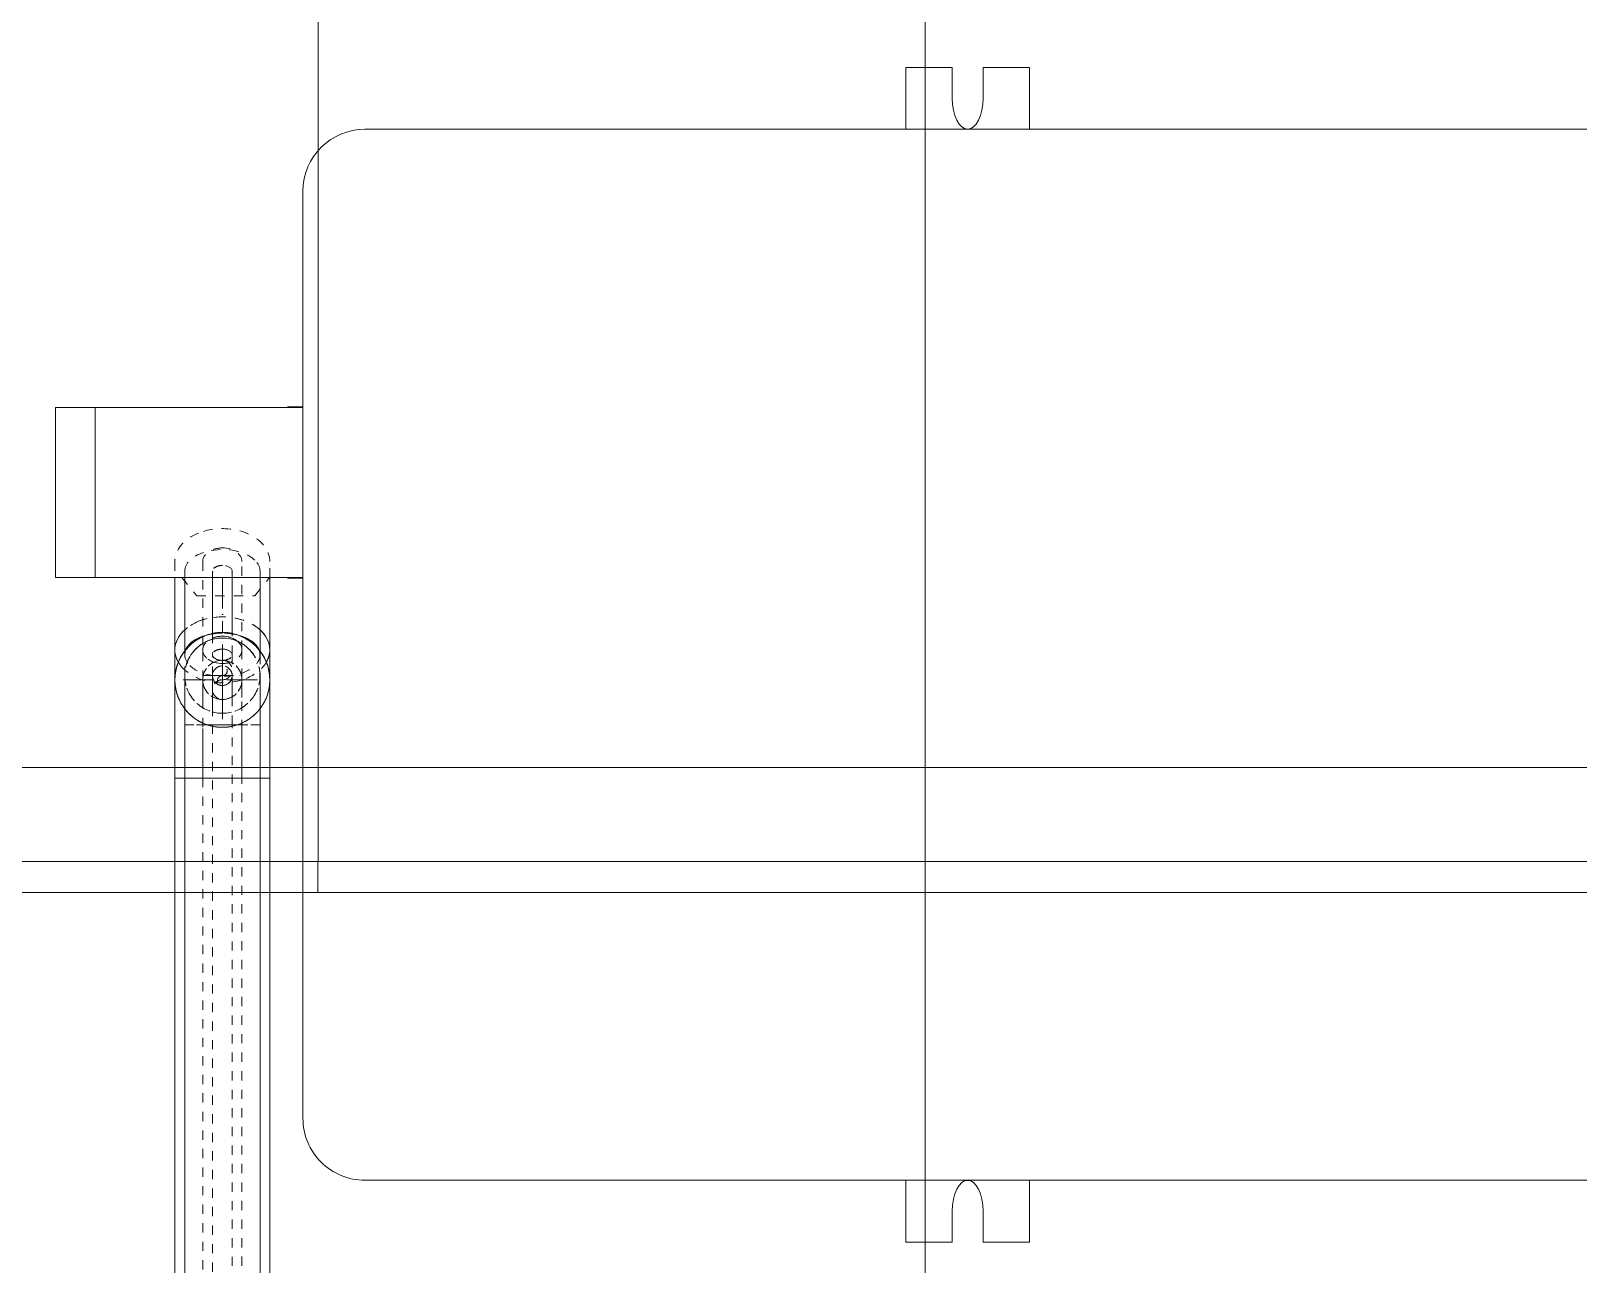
# Model space of a CAD drawing. Header units: millimetres. Extents: x -88595 to 880822, y -1054509 to -148035.
# Drawn here: x 522874 to 523374, y -276535 to -276136 of the extents above; entities that cross this region are included whole.
import ezdxf

# ---------------------------------------------------------------- set-up
doc = ezdxf.new("R2010")
doc.units = ezdxf.units.MM
for name, pattern in [('$0$ADSK_Скрыто', [6, 3, -3]), ('$1$ADSK_Скрыто', [6, 3, -3]), ('$10$ADSK_Осевая', [14, 10, -2, 0, -2]), ('$2$ADSK_Скрыто', [6, 3, -3]), ('$3$ADSK_Скрыто', [6, 3, -3]), ('$4$ADSK_Скрыто', [6, 3, -3]), ('ADSK_Линия сетки', [25, 20, -2.5, 0, -2.5])]:
    doc.linetypes.add(name, pattern=pattern)
for name, color, linetype, lineweight in [('Изоляция', 7, 'Continuous', 18), ('Линии', 7, 'Continuous', 9), ('Оборудование', 7, 'Continuous', 18), ('Ограждение', 7, 'Continuous', 9), ('Оси', 7, 'Continuous', 9), ('Трубопровод', 7, 'Continuous', 18), ('Трубопроводы', 7, 'Continuous', 18)]:
    doc.layers.add(name, color=color, linetype=linetype, lineweight=lineweight)

# ---------------------------------------------------------------- blocks, each defined once
blk = doc.blocks.new('$0$ADSK_МедьПайка_Отвод-гнутая труба - Отвод _гнутая труба_-3197938-В_Координация_кровля ОВ3')
at = {"layer": 'Линии', "color": 190, "linetype": '$0$ADSK_Скрыто', "true_color": 0x8000ff, "flags": 128}
for points in [[(11721.78, 16212.95), (11721.78, 16213.07), (11721.79, 16213.2), (11721.8, 16213.33), (11721.82, 16213.45), (11721.84, 16213.58), (11721.87, 16213.7), (11721.9, 16213.82), (11721.94, 16213.95), (11721.98, 16214.07), (11722.03, 16214.18), (11722.08, 16214.3), (11722.13, 16214.41), (11722.2, 16214.52), (11722.26, 16214.63), (11722.33, 16214.74), (11722.4, 16214.84), (11722.48, 16214.94), (11722.56, 16215.04), (11722.65, 16215.13), (11722.74, 16215.22), (11722.83, 16215.31), (11722.93, 16215.39), (11723.03, 16215.47), (11723.13, 16215.55), (11723.24, 16215.62), (11723.34, 16215.68), (11723.45, 16215.75), (11723.57, 16215.8), (11723.68, 16215.86), (11723.8, 16215.91), (11723.92, 16215.95), (11724.04, 16215.99), (11724.16, 16216.02), (11724.29, 16216.05), (11724.41, 16216.08), (11724.54, 16216.09), (11724.66, 16216.11), (11724.79, 16216.12), (11724.92, 16216.12), (11724.95, 16216.12)], [(11724.95, 16216.12), (11725.08, 16216.12), (11725.2, 16216.11), (11725.33, 16216.1), (11725.46, 16216.08), (11725.58, 16216.06), (11725.71, 16216.03), (11725.83, 16216), (11725.95, 16215.96), (11726.07, 16215.92), (11726.19, 16215.87), (11726.3, 16215.82), (11726.42, 16215.76), (11726.53, 16215.7), (11726.64, 16215.64), (11726.74, 16215.57), (11726.85, 16215.49), (11726.95, 16215.42), (11727.04, 16215.33), (11727.14, 16215.25), (11727.23, 16215.16), (11727.32, 16215.07), (11727.4, 16214.97), (11727.48, 16214.87), (11727.55, 16214.77), (11727.62, 16214.66), (11727.69, 16214.55), (11727.75, 16214.44), (11727.81, 16214.33), (11727.86, 16214.21), (11727.91, 16214.1), (11727.95, 16213.98), (11727.99, 16213.86), (11728.03, 16213.73), (11728.06, 16213.61), (11728.08, 16213.49), (11728.1, 16213.36), (11728.11, 16213.23), (11728.12, 16213.11), (11728.13, 16212.98), (11728.13, 16212.95)], [(11721.78, 16206.18), (11721.78, 16206.69), (11721.78, 16207.19), (11721.78, 16207.67), (11721.78, 16208.13), (11721.78, 16208.58), (11721.78, 16209.01), (11721.78, 16209.42), (11721.78, 16209.81), (11721.78, 16210.17), (11721.78, 16210.52), (11721.78, 16210.85), (11721.78, 16211.15), (11721.78, 16211.43), (11721.78, 16211.69), (11721.78, 16211.93), (11721.78, 16212.14), (11721.78, 16212.33), (11721.78, 16212.49), (11721.78, 16212.63), (11721.78, 16212.74), (11721.78, 16212.83), (11721.78, 16212.9), (11721.78, 16212.93), (11721.78, 16212.95)], [(11728.13, 16212.95), (11728.13, 16212.93), (11728.13, 16212.9), (11728.13, 16212.83), (11728.13, 16212.74), (11728.13, 16212.63), (11728.13, 16212.49), (11728.13, 16212.33), (11728.13, 16212.14), (11728.13, 16211.93), (11728.13, 16211.69), (11728.13, 16211.43), (11728.13, 16211.15), (11728.13, 16210.85), (11728.13, 16210.52), (11728.13, 16210.17), (11728.13, 16209.8), (11728.13, 16209.42), (11728.13, 16209.01), (11728.13, 16208.58), (11728.13, 16208.13), (11728.13, 16207.67), (11728.13, 16207.19), (11728.13, 16206.69), (11728.13, 16206.18)]]:
    blk.add_lwpolyline(points, dxfattribs=at)
at = {"layer": 'Линии', "color": 190, "linetype": '$0$ADSK_Скрыто', "true_color": 0x8000ff}
for start, end in [(90, 270), (270, 90)]:
    blk.add_arc((11724.95, 16212.95), 3.17, start, end, dxfattribs=at)
for start_param, end_param in [(1.570796, 4.712389), (4.712389, 7.853982)]:
    blk.add_ellipse((11724.95, 16206.18), major_axis=(3.17, 0), ratio=0.573576, start_param=start_param, end_param=end_param, dxfattribs=at)
blk = doc.blocks.new('$0$ADSK_МедьПайка_Отвод-гнутая труба - Отвод _гнутая труба_-V68-В_Координация_кровля ОВ3')
at = {"layer": 'Линии', "color": 190, "linetype": '$0$ADSK_Скрыто', "true_color": 0x8000ff}
for p, q in [((11722.2, 16228.82), (11721.88, 16228.82)), ((11722.2, 16228.82), (11721.88, 16228.82)), ((11728.02, 16228.82), (11727.7, 16228.82)), ((11728.02, 16228.82), (11727.7, 16228.82))]:
    blk.add_line(p, q, dxfattribs=at)
at = {"layer": 'Линии', "color": 190, "linetype": '$0$ADSK_Скрыто', "true_color": 0x8000ff, "flags": 128}
for points in [[(11721.78, 16228.82), (11721.78, 16228.19), (11721.78, 16227.55), (11721.78, 16226.92), (11721.78, 16226.29), (11721.78, 16225.67), (11721.78, 16225.05), (11721.78, 16224.43), (11721.78, 16223.83), (11721.78, 16223.23), (11721.78, 16222.64)], [(11728.13, 16223.07), (11728.13, 16223.67), (11728.13, 16224.27), (11728.13, 16224.88), (11728.13, 16225.5), (11728.13, 16226.12), (11728.13, 16226.75), (11728.13, 16227.38), (11728.13, 16228.02), (11728.13, 16228.65), (11728.13, 16228.82)], [(11721.78, 16213.81), (11721.78, 16213.61), (11721.78, 16213.44), (11721.78, 16213.3), (11721.78, 16213.18), (11721.78, 16213.08), (11721.78, 16213.01), (11721.78, 16212.97), (11721.78, 16212.95)], [(11728.13, 16212.95), (11728.13, 16212.96), (11728.13, 16213), (11728.13, 16213.06), (11728.13, 16213.15), (11728.13, 16213.26), (11728.13, 16213.4), (11728.13, 16213.56), (11728.13, 16213.75)]]:
    blk.add_lwpolyline(points, dxfattribs=at)
at = {"layer": 'Линии', "color": 190, "linetype": '$0$ADSK_Скрыто', "true_color": 0x8000ff}
for start, end in [(90, 270), (270, 90)]:
    blk.add_arc((11724.95, 16212.95), 3.17, start, end, dxfattribs=at)
at = {"layer": 'Трубопроводы', "color": 190, "true_color": 0x8000ff, "flags": 128}
for points in [[(11721.78, 16222.64), (11721.78, 16222.06), (11721.78, 16221.49), (11721.78, 16220.93), (11721.78, 16220.39), (11721.78, 16219.86), (11721.78, 16219.34), (11721.78, 16218.84), (11721.78, 16218.35), (11721.78, 16217.88), (11721.78, 16217.43), (11721.78, 16217), (11721.78, 16216.59), (11721.78, 16216.19), (11721.78, 16215.82), (11721.78, 16215.46), (11721.78, 16215.13), (11721.78, 16214.82), (11721.78, 16214.53), (11721.78, 16214.27), (11721.78, 16214.03), (11721.78, 16213.81), (11721.78, 16213.61), (11721.78, 16213.44), (11721.78, 16213.3), (11721.78, 16213.18), (11721.78, 16213.08), (11721.78, 16213.01), (11721.78, 16212.97), (11721.78, 16212.95)], [(11728.13, 16212.96), (11728.13, 16213), (11728.13, 16213.06), (11728.13, 16213.15), (11728.13, 16213.26), (11728.13, 16213.4), (11728.13, 16213.56), (11728.13, 16213.75), (11728.13, 16213.96), (11728.13, 16214.2), (11728.13, 16214.46), (11728.13, 16214.74), (11728.13, 16215.04), (11728.13, 16215.37), (11728.13, 16215.72), (11728.13, 16216.09), (11728.13, 16216.48), (11728.13, 16216.89), (11728.13, 16217.31), (11728.13, 16217.76), (11728.13, 16218.23), (11728.13, 16218.71), (11728.13, 16219.2), (11728.13, 16219.72), (11728.13, 16220.24), (11728.13, 16220.79), (11728.13, 16221.34), (11728.13, 16221.91), (11728.13, 16222.48), (11728.13, 16223.07)]]:
    blk.add_lwpolyline(points, dxfattribs=at)
blk = doc.blocks.new('$0$ADSK_МедьПайка_Отвод-гнутая труба - Отвод _гнутая труба_-V66-В_Координация_кровля ОВ3')
at = {"layer": 'Линии', "color": 134, "linetype": '$0$ADSK_Скрыто', "true_color": 0x00a6a6, "flags": 128}
for points in [[(11718.6, 16214.31), (11718.61, 16214.56), (11718.62, 16214.82), (11718.65, 16215.07), (11718.68, 16215.32), (11718.73, 16215.57), (11718.78, 16215.82), (11718.85, 16216.07), (11718.92, 16216.31), (11719.01, 16216.55), (11719.1, 16216.78), (11719.21, 16217.02), (11719.32, 16217.24), (11719.44, 16217.47), (11719.57, 16217.68), (11719.71, 16217.9), (11719.86, 16218.1), (11720.01, 16218.3), (11720.18, 16218.5), (11720.35, 16218.69), (11720.53, 16218.87), (11720.71, 16219.04), (11720.9, 16219.2), (11721.1, 16219.36), (11721.31, 16219.51), (11721.52, 16219.65), (11721.74, 16219.79), (11721.96, 16219.91), (11722.18, 16220.03), (11722.41, 16220.13), (11722.65, 16220.23), (11722.89, 16220.32), (11723.13, 16220.39), (11723.37, 16220.46), (11723.62, 16220.52), (11723.87, 16220.57), (11724.12, 16220.61), (11724.38, 16220.63), (11724.63, 16220.65), (11724.88, 16220.66), (11724.95, 16220.66)], [(11724.95, 16220.66), (11725.2, 16220.66), (11725.46, 16220.64), (11725.71, 16220.62), (11725.96, 16220.58), (11726.21, 16220.53), (11726.46, 16220.48), (11726.71, 16220.41), (11726.95, 16220.34), (11727.19, 16220.25), (11727.42, 16220.16), (11727.66, 16220.06), (11727.88, 16219.94), (11728.11, 16219.82), (11728.32, 16219.69), (11728.54, 16219.55), (11728.74, 16219.4), (11728.94, 16219.25), (11729.14, 16219.08), (11729.33, 16218.91), (11729.51, 16218.73), (11729.68, 16218.55), (11729.84, 16218.36), (11730, 16218.16), (11730.15, 16217.95), (11730.29, 16217.74), (11730.43, 16217.53), (11730.55, 16217.3), (11730.67, 16217.08), (11730.77, 16216.85), (11730.87, 16216.61), (11730.96, 16216.37), (11731.03, 16216.13), (11731.1, 16215.89), (11731.16, 16215.64), (11731.21, 16215.39), (11731.25, 16215.14), (11731.27, 16214.89), (11731.29, 16214.63), (11731.3, 16214.38), (11731.3, 16214.31)], [(11718.6, 16204.62), (11718.6, 16205.51), (11718.6, 16206.37), (11718.6, 16207.19), (11718.6, 16207.97), (11718.6, 16208.71), (11718.6, 16209.41), (11718.6, 16210.07), (11718.6, 16210.68), (11718.6, 16211.25), (11718.6, 16211.77), (11718.6, 16212.24), (11718.6, 16212.67), (11718.6, 16213.05), (11718.6, 16213.38), (11718.6, 16213.66), (11718.6, 16213.89), (11718.6, 16214.07), (11718.6, 16214.2), (11718.6, 16214.28), (11718.6, 16214.31)], [(11731.3, 16214.31), (11731.3, 16214.29), (11731.3, 16214.21), (11731.3, 16214.08), (11731.3, 16213.91), (11731.3, 16213.68), (11731.3, 16213.4), (11731.3, 16213.07), (11731.3, 16212.7), (11731.3, 16212.28), (11731.3, 16211.8), (11731.3, 16211.29), (11731.3, 16210.72), (11731.3, 16210.11), (11731.3, 16209.46), (11731.3, 16208.77), (11731.3, 16208.03), (11731.3, 16207.25), (11731.3, 16206.43), (11731.3, 16205.57), (11731.3, 16204.68), (11731.3, 16204.62)]]:
    blk.add_lwpolyline(points, dxfattribs=at)
at = {"layer": 'Линии', "color": 134, "linetype": '$0$ADSK_Скрыто', "true_color": 0x00a6a6}
for start, end in [(90, 270), (270, 90)]:
    blk.add_arc((11724.95, 16214.31), 6.35, start, end, dxfattribs=at)
for start_param, end_param in [(1.570796, 4.712389), (4.712389, 7.853982)]:
    blk.add_ellipse((11724.95, 16204.62), major_axis=(6.35, 0), ratio=0.694658, start_param=start_param, end_param=end_param, dxfattribs=at)
blk = doc.blocks.new('$0$ADSK_МедьПайка_Отвод-гнутая труба - Отвод _гнутая труба_-V67-В_Координация_кровля ОВ3')
at = {"layer": 'Линии', "color": 134, "linetype": '$0$ADSK_Скрыто', "true_color": 0x00a6a6}
for p, q in [((11721.47, 16246.06), (11720.99, 16246.06)), ((11721.47, 16246.06), (11720.99, 16246.06)), ((11728.91, 16246.06), (11728.44, 16246.06)), ((11728.91, 16246.06), (11728.44, 16246.06))]:
    blk.add_line(p, q, dxfattribs=at)
at = {"layer": 'Линии', "color": 134, "linetype": '$0$ADSK_Скрыто', "true_color": 0x00a6a6, "flags": 128}
for points in [[(11718.6, 16230.28), (11718.6, 16229.2), (11718.6, 16228.13), (11718.6, 16227.1), (11718.6, 16226.1), (11718.6, 16225.13), (11718.6, 16224.19), (11718.6, 16223.28), (11718.6, 16222.42), (11718.6, 16221.59), (11718.6, 16220.8), (11718.6, 16220.05)], [(11731.3, 16220.59), (11731.3, 16221.37), (11731.3, 16222.19), (11731.3, 16223.05), (11731.3, 16223.94), (11731.3, 16224.87), (11731.3, 16225.83), (11731.3, 16226.83), (11731.3, 16227.85), (11731.3, 16228.91), (11731.3, 16229.99)], [(11718.6, 16214.77), (11718.6, 16214.58), (11718.6, 16214.44), (11718.6, 16214.35), (11718.6, 16214.31)], [(11731.3, 16214.31), (11731.3, 16214.34), (11731.3, 16214.41), (11731.3, 16214.54), (11731.3, 16214.72)]]:
    blk.add_lwpolyline(points, dxfattribs=at)
at = {"layer": 'Линии', "color": 134, "linetype": '$0$ADSK_Скрыто', "true_color": 0x00a6a6}
for start, end in [(90, 270), (270, 90)]:
    blk.add_arc((11724.95, 16214.31), 6.35, start, end, dxfattribs=at)
at = {"layer": 'Трубопроводы', "color": 134, "true_color": 0x00a6a6, "flags": 128}
for points in [[(11718.6, 16246.06), (11718.6, 16244.79), (11718.6, 16243.52), (11718.6, 16242.26), (11718.6, 16241), (11718.6, 16239.75), (11718.6, 16238.51), (11718.6, 16237.29), (11718.6, 16236.07), (11718.6, 16234.88), (11718.6, 16233.7), (11718.6, 16232.54), (11718.6, 16231.4), (11718.6, 16230.28)], [(11731.3, 16229.99), (11731.3, 16231.1), (11731.3, 16232.23), (11731.3, 16233.38), (11731.3, 16234.56), (11731.3, 16235.75), (11731.3, 16236.96), (11731.3, 16238.18), (11731.3, 16239.42), (11731.3, 16240.66), (11731.3, 16241.92), (11731.3, 16243.18), (11731.3, 16244.45), (11731.3, 16245.72), (11731.3, 16246.06)], [(11718.6, 16220.05), (11718.6, 16219.34), (11718.6, 16218.68), (11718.6, 16218.06), (11718.6, 16217.48), (11718.6, 16216.95), (11718.6, 16216.47), (11718.6, 16216.03), (11718.6, 16215.64), (11718.6, 16215.3), (11718.6, 16215.01), (11718.6, 16214.77), (11718.6, 16214.58), (11718.6, 16214.44), (11718.6, 16214.35), (11718.6, 16214.31)], [(11731.3, 16214.34), (11731.3, 16214.41), (11731.3, 16214.54), (11731.3, 16214.72), (11731.3, 16214.94), (11731.3, 16215.22), (11731.3, 16215.55), (11731.3, 16215.92), (11731.3, 16216.35), (11731.3, 16216.82), (11731.3, 16217.33), (11731.3, 16217.9), (11731.3, 16218.51), (11731.3, 16219.16), (11731.3, 16219.86), (11731.3, 16220.59)]]:
    blk.add_lwpolyline(points, dxfattribs=at)
blk = doc.blocks.new('$0$ADSK_Наружный блок кондиционера сплит-системы1 - 4U85S2SL5FA-4475081-В_Координация_кровля ОВ3')
at = {"layer": 'Линии', "linetype": '$0$ADSK_Скрыто'}
for p, q in [((460.62, -19.09), (455.79, -25)), ((479.38, -19.09), (460.62, -19.09)), ((484.21, -25), (479.38, -19.09))]:
    blk.add_line(p, q, dxfattribs=at)
at = {"layer": 'Оборудование'}
for p, q in [((210, 170), (210, 190)), ((210, 190), (225, 190)), ((225, 180), (225, 190)), ((235, 190), (250, 190)), ((235, 190), (235, 180)), ((250, 190), (250, 170)), ((425, 170), (-425, 170)), ((229.48, 170.05), (230.52, 170.05)), ((445, -150), (445, 150)), ((450, -24.82), (445, -24.82)), ((450, -24.82), (445, -24.82)), ((445, -25), (512.22, -25)), ((525, -25), (512.22, -25)), ((512.22, -25), (512.22, -80)), ((525, -80), (525, -25)), ((512.22, -80), (445, -80)), ((512.22, -80), (525, -80)), ((445, -80.18), (450, -80.18)), ((445, -80.18), (450, -80.18)), ((-425, -170), (425, -170)), ((210, -190), (210, -170)), ((230.52, -170.05), (229.48, -170.05)), ((250, -170), (250, -190)), ((225, -190), (225, -180)), ((235, -180), (235, -190)), ((210, -190), (225, -190)), ((235, -190), (250, -190))]:
    blk.add_line(p, q, dxfattribs=at)
at = {"layer": 'Оборудование', "flags": 128}
for points in [[(230, 170), (229.02, 170.19), (228.09, 170.76), (227.22, 171.69), (226.46, 172.93), (225.84, 174.44), (225.38, 176.17), (225.1, 178.05), (225, 180)], [(235, 180), (234.9, 178.05), (234.62, 176.17), (234.16, 174.44), (233.54, 172.93), (232.78, 171.69), (231.91, 170.76), (230.98, 170.19), (230, 170)], [(225, -180), (225.1, -178.05), (225.38, -176.17), (225.84, -174.44), (226.46, -172.93), (227.22, -171.69), (228.09, -170.76), (229.02, -170.19), (230, -170)], [(230, -170), (230.98, -170.19), (231.91, -170.76), (232.78, -171.69), (233.54, -172.93), (234.16, -174.44), (234.62, -176.17), (234.9, -178.05), (235, -180)]]:
    blk.add_lwpolyline(points, dxfattribs=at)
at = {"layer": 'Оборудование'}
for centre, start, end in [((425, 150), 360, 90), ((425, -150), 270, 360)]:
    blk.add_arc(centre, 20, start, end, dxfattribs=at)
blk = doc.blocks.new('Кровля')
at = {"layer": 'Ограждение'}
h = blk.add_hatch(dxfattribs=at)
h.set_pattern_fill('FP_25', color=256, style=0, pattern_type=2)
h.set_pattern_definition([(0, (548766.5, 663825.2), (0, 600), []), (90, (548766.5, 663825.2), (-600, 4e-14), [])])
h.paths.add_polyline_path([(564081.91, 650032.5), (562901.91, 651212.5), (516283.2, 651212.5), (516283.2, 650032.5), (564012.71, 650032.5)])
h = blk.add_hatch(dxfattribs=at)
h.set_pattern_fill('FP_65', color=256, style=0, pattern_type=2)
h.set_pattern_definition([(0, (548766.5, 658571.84), (0, 424.264), []), (90, (548766.5, 658571.84), (-600, 4e-14), [])])
h.paths.add_polyline_path([(564081.91, 650022.5), (564091.91, 650022.5), (564081.91, 650032.5), (534785.5, 650032.5), (534785.5, 650022.5), (564012.71, 650022.5)])
h.paths.add_polyline_path([(516283.2, 650022.5), (533985.5, 650022.5), (533985.5, 650032.5), (516283.2, 650032.5)])
for p, q in [((564081.91, 650032.5), (534785.5, 650032.5)), ((556385.5, 650022.5), (534785.5, 650022.5))]:
    blk.add_line(p, q, dxfattribs=at)
at = {"layer": 'Оси', "linetype": 'ADSK_Линия сетки', "ltscale": 100}
blk.add_line((535430.5, 660685.46), (535430.5, 631229.32), dxfattribs=at)

msp = doc.modelspace()

# ---------------------------------------------------------------- linework, layer by layer
at = {"layer": 'Изоляция', "color": 134, "true_color": 0x00a6a6}
for p, q in [((522920.58, -276312.98), (522920.58, -276336.41)), ((522951.28, -276336.41), (522951.28, -276312.98)), ((522920.58, -276377.86), (522920.58, -276781.06)), ((522920.58, -276377.86), (522922.1, -276377.86)), ((522922.57, -276377.86), (522923.93, -276377.86)), ((522926.36, -276377.86), (522928.21, -276377.86)), ((522929.27, -276377.86), (522931.94, -276377.86)), ((522932.52, -276377.86), (522939.35, -276377.86)), ((522939.92, -276377.86), (522942.59, -276377.86)), ((522943.66, -276377.86), (522945.5, -276377.86)), ((522949.23, -276377.86), (522948.04, -276377.86)), ((522949.76, -276377.86), (522951.28, -276377.86)), ((522951.28, -276781.06), (522951.28, -276377.86))]:
    msp.add_line(p, q, dxfattribs=at)
at = {"layer": 'Изоляция', "color": 190, "true_color": 0x8000ff}
for p, q in [((522923.76, -276312.98), (522923.76, -276337.98)), ((522948.11, -276337.98), (522948.11, -276312.98)), ((522923.76, -276360.62), (522923.76, -276739.71)), ((522930.65, -276360.62), (522932.77, -276360.62)), ((522933.22, -276360.62), (522938.64, -276360.62)), ((522939.1, -276360.62), (522941.22, -276360.62)), ((522948.11, -276739.71), (522948.11, -276360.62))]:
    msp.add_line(p, q, dxfattribs=at)
at = {"layer": 'Изоляция', "color": 134, "true_color": 0x00a6a6, "flags": 128}
for points in [[(522920.58, -276345.88), (522920.58, -276345.7), (522920.58, -276345.48), (522920.58, -276345.2), (522920.58, -276344.87), (522920.58, -276344.5), (522920.58, -276344.07), (522920.58, -276343.6), (522920.58, -276343.09), (522920.58, -276342.52), (522920.58, -276341.91), (522920.58, -276341.26), (522920.58, -276340.56), (522920.58, -276339.83), (522920.58, -276339.05), (522920.58, -276338.23), (522920.58, -276337.37), (522920.58, -276336.48), (522920.58, -276336.41)], [(522951.28, -276336.41), (522951.28, -276337.31), (522951.28, -276338.17), (522951.28, -276338.99), (522951.28, -276339.77), (522951.28, -276340.51), (522951.28, -276341.21), (522951.28, -276341.87), (522951.28, -276342.48), (522951.28, -276343.05), (522951.28, -276343.57), (522951.28, -276344.04), (522951.28, -276344.47), (522951.28, -276344.85), (522951.28, -276345.18), (522951.28, -276345.46), (522951.28, -276345.69), (522951.28, -276345.87)], [(522920.58, -276346.11), (522920.58, -276346.13), (522920.58, -276346.21), (522920.58, -276346.34), (522920.58, -276346.51), (522920.58, -276346.74), (522920.58, -276347.02), (522920.58, -276347.35), (522920.58, -276347.72), (522920.58, -276348.14), (522920.58, -276348.62), (522920.58, -276349.13), (522920.58, -276349.7), (522920.58, -276350.31), (522920.58, -276350.96), (522920.58, -276351.65), (522920.58, -276352.39), (522920.58, -276353.17), (522920.58, -276353.99), (522920.58, -276354.85), (522920.58, -276355.74), (522920.58, -276356.67), (522920.58, -276357.63), (522920.58, -276358.62), (522920.58, -276359.65), (522920.58, -276360.7), (522920.58, -276361.79), (522920.58, -276362.89), (522920.58, -276364.03), (522920.58, -276365.18), (522920.58, -276366.35), (522920.58, -276367.55), (522920.58, -276368.76), (522920.58, -276369.98), (522920.58, -276371.22), (522920.58, -276372.46), (522920.58, -276373.72), (522920.58, -276374.98), (522920.58, -276376.25), (522920.58, -276377.52), (522920.58, -276377.86)], [(522921.23, -276350.51), (522921.06, -276349.92), (522920.92, -276349.32), (522920.81, -276348.72), (522920.71, -276348.11), (522920.65, -276347.5), (522920.6, -276346.89), (522920.58, -276346.27)], [(522951.27, -276346.72), (522951.23, -276347.34), (522951.17, -276347.95), (522951.09, -276348.55), (522950.98, -276349.16), (522950.84, -276349.76), (522950.69, -276350.35), (522950.5, -276350.94)], [(522951.28, -276377.86), (522951.28, -276376.59), (522951.28, -276375.32), (522951.28, -276374.06), (522951.28, -276372.8), (522951.28, -276371.55), (522951.28, -276370.31), (522951.28, -276369.08), (522951.28, -276367.87), (522951.28, -276366.67), (522951.28, -276365.5), (522951.28, -276364.34), (522951.28, -276363.2), (522951.28, -276362.08), (522951.28, -276360.99), (522951.28, -276359.93), (522951.28, -276358.9), (522951.28, -276357.9), (522951.28, -276356.92), (522951.28, -276355.99), (522951.28, -276355.08), (522951.28, -276354.22), (522951.28, -276353.39), (522951.28, -276352.6), (522951.28, -276351.85), (522951.28, -276351.14), (522951.28, -276350.48), (522951.28, -276349.86), (522951.28, -276349.28), (522951.28, -276348.75), (522951.28, -276348.27), (522951.28, -276347.83), (522951.28, -276347.44), (522951.28, -276347.1), (522951.28, -276346.81), (522951.28, -276346.57), (522951.28, -276346.38), (522951.28, -276346.24), (522951.28, -276346.15), (522951.28, -276346.11)]]:
    msp.add_lwpolyline(points, dxfattribs=at)
at = {"layer": 'Изоляция', "color": 190, "true_color": 0x8000ff, "flags": 128}
for points in [[(522923.76, -276344.74), (522923.76, -276344.76), (522923.76, -276344.8), (522923.76, -276344.86), (522923.76, -276344.95), (522923.76, -276345.06), (522923.76, -276345.2), (522923.76, -276345.36), (522923.76, -276345.55), (522923.76, -276345.76), (522923.76, -276346), (522923.76, -276346.26), (522923.76, -276346.54), (522923.76, -276346.84), (522923.76, -276347.17), (522923.76, -276347.52), (522923.76, -276347.89), (522923.76, -276348.28), (522923.76, -276348.69), (522923.76, -276349.11), (522923.76, -276349.56), (522923.76, -276350.02), (522923.76, -276350.51), (522923.76, -276351), (522923.76, -276351.52), (522923.76, -276352.04), (522923.76, -276352.58), (522923.76, -276353.14), (522923.76, -276353.7), (522923.76, -276354.28), (522923.76, -276354.87), (522923.76, -276355.46), (522923.76, -276356.07), (522923.76, -276356.68), (522923.76, -276357.3), (522923.76, -276357.92), (522923.76, -276358.55), (522923.76, -276359.18), (522923.76, -276359.81), (522923.76, -276360.45), (522923.76, -276360.62)], [(522948.11, -276360.62), (522948.11, -276359.99), (522948.11, -276359.35), (522948.11, -276358.72), (522948.11, -276358.09), (522948.11, -276357.47), (522948.11, -276356.85), (522948.11, -276356.23), (522948.11, -276355.63), (522948.11, -276355.03), (522948.11, -276354.44), (522948.11, -276353.86), (522948.11, -276353.29), (522948.11, -276352.73), (522948.11, -276352.19), (522948.11, -276351.66), (522948.11, -276351.14), (522948.11, -276350.64), (522948.11, -276350.15), (522948.11, -276349.68), (522948.11, -276349.23), (522948.11, -276348.8), (522948.11, -276348.38), (522948.11, -276347.99), (522948.11, -276347.62), (522948.11, -276347.26), (522948.11, -276346.93), (522948.11, -276346.62), (522948.11, -276346.33), (522948.11, -276346.07), (522948.11, -276345.82), (522948.11, -276345.61), (522948.11, -276345.41), (522948.11, -276345.24), (522948.11, -276345.1), (522948.11, -276344.98), (522948.11, -276344.88), (522948.11, -276344.81), (522948.11, -276344.77), (522948.11, -276344.75)]]:
    msp.add_lwpolyline(points, dxfattribs=at)
at = {"layer": 'Изоляция', "color": 134, "true_color": 0x00a6a6}
for start, end in [(90, 180), (99.3876, 146.4554), (0, 90), (33.5467, 80.6124), (142.639, 180), (143.1223, 180), (0, 37.4562), (0, 36.9677), (162.9646, 180), (0, 17.0356), (180, 187.9513), (180, 195), (180, 199.3656), (180, 195), (340.6284, 0), (345, 0), (345, 0), (352.0473, 0)]:
    msp.add_arc((522935.93, -276346.11), 15.35, start, end, dxfattribs=at)
at = {"layer": 'Изоляция', "color": 190, "true_color": 0x8000ff}
for radius, start, end in [(12.18, 90, 135), (12.17, 90, 96.1661), (12.17, 81.4724, 90), (12.17, 45, 90), (12.18, 135.6081, 150), (12.18, 30, 44.3924)]:
    msp.add_arc((522935.93, -276344.74), radius, start, end, dxfattribs=at)
at = {"layer": 'Изоляция', "color": 134, "true_color": 0x00a6a6}
for start_param, end_param in [(2.617994, 3.403392), (2.617994, 3.141593), (0.523599, 0.655997), (0, 0.655997), (5.890476, 6.806784), (3.141593, 3.403392), (5.890476, 6.283185)]:
    msp.add_ellipse((522935.93, -276336.41), major_axis=(15.35, 0), ratio=0.694658, start_param=start_param, end_param=end_param, dxfattribs=at)
at = {"layer": 'Изоляция', "color": 190, "true_color": 0x8000ff}
for major_axis, start_param, end_param in [((12.17, 0), 1.879289, 3.141593), ((12.18, 0), 2.094395, 3.141593), ((12.17, 0), 1.879289, 2.094395), ((12.18, 0), 0.523599, 1.262303), ((12.18, 0), 0, 1.262303), ((12.17, 0), 0, 0.523599)]:
    msp.add_ellipse((522935.93, -276337.98), major_axis=major_axis, ratio=0.573576, start_param=start_param, end_param=end_param, dxfattribs=at)
at = {"layer": 'Линии', "color": 134, "linetype": '$1$ADSK_Скрыто', "true_color": 0x00a6a6}
for p, q in [((522920.58, -276307.84), (522920.58, -276312.94)), ((522929.58, -276307.84), (522929.58, -276336.41)), ((522942.28, -276336.41), (522942.28, -276307.84)), ((522951.28, -276312.94), (522951.28, -276307.84)), ((522951.27, -276346.65), (522951.27, -276346.72)), ((522922.64, -276377.86), (522922.01, -276377.86)), ((522922.1, -276377.86), (522922.55, -276377.86)), ((522926.24, -276377.86), (522923.85, -276377.86)), ((522923.93, -276377.86), (522926.36, -276377.86)), ((522929.18, -276377.86), (522928.26, -276377.86)), ((522928.26, -276377.86), (522929.27, -276377.86)), ((522929.58, -276377.86), (522929.58, -276753.19)), ((522932.46, -276377.86), (522931.96, -276377.86)), ((522932.44, -276377.86), (522931.97, -276377.86)), ((522931.99, -276377.86), (522932.52, -276377.86)), ((522939.35, -276377.86), (522939.88, -276377.86)), ((522939.91, -276377.86), (522939.41, -276377.86)), ((522939.89, -276377.86), (522939.42, -276377.86)), ((522942.28, -276763.69), (522942.28, -276377.86)), ((522942.59, -276377.86), (522943.61, -276377.86)), ((522943.61, -276377.86), (522942.68, -276377.86)), ((522945.5, -276377.86), (522947.93, -276377.86)), ((522948, -276377.86), (522945.62, -276377.86)), ((522949.85, -276377.86), (522949.23, -276377.86)), ((522949.32, -276377.86), (522949.76, -276377.86))]:
    msp.add_line(p, q, dxfattribs=at)
at = {"layer": 'Линии', "color": 190, "linetype": '$1$ADSK_Скрыто', "true_color": 0x8000ff}
for p, q in [((522923.76, -276310.93), (522923.76, -276312.93)), ((522932.76, -276310.93), (522932.76, -276312.93)), ((522939.11, -276312.93), (522939.11, -276310.93)), ((522948.11, -276312.93), (522948.11, -276310.93)), ((522932.76, -276331.22), (522932.76, -276337.98)), ((522939.11, -276337.98), (522939.11, -276331.22)), ((522930.57, -276360.62), (522923.76, -276360.62)), ((522923.76, -276360.62), (522930.65, -276360.62)), ((522924.06, -276360.62), (522924.96, -276360.62)), ((522932.76, -276360.62), (522932.76, -276739.71)), ((522933.17, -276360.62), (522932.78, -276360.62)), ((522932.82, -276360.62), (522933.22, -276360.62)), ((522933.18, -276360.62), (522932.87, -276360.62)), ((522938.64, -276360.62), (522939.05, -276360.62)), ((522939, -276360.62), (522938.68, -276360.62)), ((522939.08, -276360.62), (522938.7, -276360.62)), ((522939.11, -276739.71), (522939.11, -276360.62)), ((522941.22, -276360.62), (522948.11, -276360.62)), ((522948.11, -276360.62), (522941.29, -276360.62)), ((522946.9, -276360.62), (522947.8, -276360.62))]:
    msp.add_line(p, q, dxfattribs=at)
at = {"layer": 'Линии', "color": 190, "linetype": '$4$ADSK_Скрыто', "true_color": 0x8000ff, "flags": 128}
for points in [[(522923.76, -276344.74), (522923.76, -276344.73), (522923.76, -276344.69), (522923.76, -276344.63), (522923.76, -276344.54), (522923.76, -276344.43), (522923.76, -276344.29), (522923.76, -276344.13), (522923.76, -276343.94), (522923.76, -276343.73), (522923.76, -276343.49), (522923.76, -276343.23), (522923.76, -276342.95), (522923.76, -276342.65), (522923.76, -276342.32), (522923.76, -276341.97), (522923.76, -276341.6), (522923.76, -276341.21), (522923.76, -276340.8), (522923.76, -276340.38), (522923.76, -276339.93), (522923.76, -276339.47), (522923.76, -276338.98), (522923.76, -276338.49), (522923.76, -276337.98)], [(522948.11, -276337.98), (522948.11, -276338.49), (522948.11, -276338.99), (522948.11, -276339.47), (522948.11, -276339.93), (522948.11, -276340.38), (522948.11, -276340.81), (522948.11, -276341.21), (522948.11, -276341.6), (522948.11, -276341.97), (522948.11, -276342.32), (522948.11, -276342.65), (522948.11, -276342.95), (522948.11, -276343.23), (522948.11, -276343.49), (522948.11, -276343.73), (522948.11, -276343.94), (522948.11, -276344.13), (522948.11, -276344.29), (522948.11, -276344.43), (522948.11, -276344.54), (522948.11, -276344.63), (522948.11, -276344.69), (522948.11, -276344.73), (522948.11, -276344.74)], [(522935.93, -276356.92), (522935.45, -276356.91), (522934.96, -276356.88), (522934.48, -276356.83), (522933.99, -276356.76), (522933.51, -276356.68), (522933.04, -276356.57), (522932.57, -276356.45), (522932.1, -276356.3), (522931.64, -276356.14), (522931.19, -276355.96), (522930.75, -276355.76), (522930.31, -276355.54), (522929.88, -276355.31), (522929.47, -276355.06), (522929.06, -276354.79), (522928.66, -276354.51), (522928.28, -276354.21), (522927.9, -276353.9), (522927.55, -276353.57), (522927.2, -276353.23), (522926.87, -276352.87), (522926.55, -276352.5), (522926.25, -276352.12), (522925.96, -276351.73), (522925.69, -276351.32), (522925.43, -276350.91), (522925.19, -276350.48), (522924.97, -276350.05), (522924.77, -276349.61), (522924.59, -276349.16), (522924.42, -276348.7), (522924.27, -276348.24), (522924.14, -276347.77), (522924.03, -276347.29), (522923.93, -276346.81), (522923.86, -276346.33), (522923.81, -276345.85), (522923.77, -276345.36), (522923.76, -276344.88), (522923.76, -276344.74)], [(522923.76, -276344.74), (522923.76, -276344.76), (522923.76, -276344.8), (522923.76, -276344.86), (522923.76, -276344.95), (522923.76, -276345.06), (522923.76, -276345.2), (522923.76, -276345.36), (522923.76, -276345.55)], [(522948.11, -276344.74), (522948.1, -276345.23), (522948.07, -276345.72), (522948.02, -276346.2), (522947.95, -276346.68), (522947.87, -276347.16), (522947.76, -276347.64), (522947.63, -276348.11), (522947.49, -276348.57), (522947.33, -276349.03), (522947.15, -276349.49), (522946.95, -276349.93), (522946.73, -276350.37), (522946.5, -276350.79), (522946.25, -276351.21), (522945.98, -276351.62), (522945.7, -276352.02), (522945.4, -276352.4), (522945.09, -276352.77), (522944.76, -276353.13), (522944.42, -276353.48), (522944.06, -276353.81), (522943.69, -276354.13), (522943.31, -276354.43), (522942.92, -276354.72), (522942.51, -276354.99), (522942.1, -276355.24), (522941.67, -276355.48), (522941.24, -276355.7), (522940.79, -276355.91), (522940.34, -276356.09), (522939.89, -276356.26), (522939.42, -276356.41), (522938.95, -276356.54), (522938.48, -276356.65), (522938, -276356.74), (522937.52, -276356.82), (522937.04, -276356.87), (522936.55, -276356.9), (522936.06, -276356.92), (522935.93, -276356.92)], [(522948.11, -276345.61), (522948.11, -276345.41), (522948.11, -276345.24), (522948.11, -276345.1), (522948.11, -276344.98), (522948.11, -276344.88), (522948.11, -276344.81), (522948.11, -276344.77), (522948.11, -276344.75)]]:
    msp.add_lwpolyline(points, dxfattribs=at)
at = {"layer": 'Линии', "color": 134, "linetype": '$4$ADSK_Скрыто', "true_color": 0x00a6a6, "flags": 128}
for points in [[(522930.8, -276360.57), (522930.53, -276360.48), (522929.96, -276360.25), (522929.39, -276360), (522928.84, -276359.72), (522928.31, -276359.43), (522927.78, -276359.11), (522927.27, -276358.78), (522926.77, -276358.42), (522926.28, -276358.04), (522925.81, -276357.65), (522925.36, -276357.24), (522924.92, -276356.8), (522924.5, -276356.35), (522924.1, -276355.89), (522923.72, -276355.41), (522923.36, -276354.91), (522923.02, -276354.4), (522922.69, -276353.88), (522922.39, -276353.34), (522922.12, -276352.8), (522921.86, -276352.24), (522921.63, -276351.67), (522921.42, -276351.09), (522921.23, -276350.51)], [(522950.5, -276350.94), (522950.3, -276351.52), (522950.07, -276352.09), (522949.82, -276352.65), (522949.55, -276353.2), (522949.25, -276353.74), (522948.94, -276354.26), (522948.6, -276354.78), (522948.24, -276355.28), (522947.87, -276355.76), (522947.47, -276356.23), (522947.06, -276356.68), (522946.63, -276357.12), (522946.18, -276357.54), (522945.71, -276357.94), (522945.23, -276358.32), (522944.74, -276358.68), (522944.23, -276359.03), (522943.7, -276359.35), (522943.17, -276359.65), (522942.62, -276359.93), (522942.06, -276360.18), (522941.5, -276360.42), (522941.07, -276360.57)], [(522935.93, -276361.46), (522935.32, -276361.45), (522934.71, -276361.41), (522934.1, -276361.35), (522933.49, -276361.26), (522932.88, -276361.15), (522932.28, -276361.02), (522931.69, -276360.86), (522931.1, -276360.68)], [(522940.79, -276360.67), (522940.33, -276360.81), (522939.74, -276360.98), (522939.14, -276361.12), (522938.54, -276361.24), (522937.93, -276361.33), (522937.32, -276361.4), (522936.71, -276361.44), (522936.1, -276361.46), (522935.93, -276361.46)]]:
    msp.add_lwpolyline(points, dxfattribs=at)
at = {"layer": 'Линии', "color": 190, "linetype": '$2$ADSK_Скрыто', "true_color": 0x8000ff}
for centre, radius, start, end in [((522935.93, -276344.74), 12.18, 96.4057, 180), ((522935.93, -276344.74), 12.17, 119.4964, 120.8997), ((522935.93, -276344.74), 12.17, 112.7405, 116.7063), ((522935.93, -276344.74), 12.17, 102.5435, 102.8571), ((522935.93, -276344.74), 12.17, 0, 81.2328), ((522935.93, -276344.74), 12.17, 77.1429, 77.5246), ((522935.93, -276344.74), 12.18, 63.285, 67.2646), ((522935.93, -276344.74), 12.18, 59.0769, 60.4884), ((522935.93, -276344.74), 12.17, 149.0769, 180), ((522935.93, -276344.74), 12.17, 150, 180), ((522935.93, -276344.74), 12.17, 150, 180), ((522935.93, -276344.74), 12.17, 139.5303, 144.0739), ((522935.93, -276344.74), 12.18, 134.0408, 135.9402), ((522935.93, -276344.74), 12.17, 135, 135.374), ((522935.93, -276344.74), 12.17, 135, 135.374), ((522935.93, -276344.74), 12.18, 125.9209, 130.4611), ((522935.93, -276344.74), 12.17, 49.5303, 54.0739), ((522935.93, -276344.74), 12.17, 44.0408, 45.9402), ((522935.93, -276344.74), 12.18, 44.6266, 45), ((522935.93, -276344.74), 12.18, 44.6266, 45), ((522935.93, -276344.74), 12.18, 35.9209, 40.4611), ((522935.93, -276344.74), 12.17, 0, 30.8997), ((522935.93, -276344.74), 12.18, 0, 30), ((522935.93, -276344.74), 12.18, 0, 30), ((522935.93, -276344.74), 12.17, 180, 270), ((522935.93, -276344.74), 12.17, 180, 270), ((522935.93, -276344.74), 12.17, 180, 270), ((522935.93, -276344.74), 3.17, 0, 180), ((522935.93, -276344.74), 3.17, 180, 0), ((522935.93, -276346.33), 1.59, 90, 270), ((522935.93, -276343.16), 1.59, 270, 90), ((522935.93, -276344.74), 12.17, 270, 0), ((522935.93, -276344.74), 12.17, 270, 0), ((522935.93, -276344.74), 12.17, 270, 0), ((522935.93, -276344.74), 12.17, 188.2825, 195)]:
    msp.add_arc(centre, radius, start, end, dxfattribs=at)
at = {"layer": 'Линии', "color": 134, "linetype": '$2$ADSK_Скрыто', "true_color": 0x00a6a6}
for centre, radius, start, end in [((522935.93, -276346.11), 15.35, 125.4016, 130.8313), ((522935.93, -276346.11), 15.35, 119.2078, 121.419), ((522935.93, -276346.11), 15.35, 111.8754, 116.9948), ((522935.93, -276346.11), 15.35, 104.9377, 105.2413), ((522935.93, -276346.11), 15.35, 99.949, 103.1224), ((522935.93, -276346.11), 15.35, 90, 99.1976), ((522935.93, -276346.11), 15.35, 80.8024, 90), ((522935.93, -276346.11), 15.35, 76.8707, 80.105), ((522935.93, -276346.11), 15.35, 74.7283, 75.0522), ((522935.93, -276346.11), 15.35, 62.9958, 68.1256), ((522935.93, -276346.11), 15.35, 58.5595, 60.7777), ((522935.93, -276346.11), 15.35, 49.159, 54.5914), ((522935.93, -276346.11), 15.35, 146.6454, 162.7746), ((522935.93, -276346.11), 15.35, 139.159, 142.4534), ((522935.93, -276346.11), 15.35, 133.6706, 136.3114), ((522935.93, -276346.11), 6.35, 0, 180), ((522935.93, -276342.93), 3.17, 270, 90), ((522935.93, -276346.11), 15.35, 43.6706, 46.3114), ((522935.93, -276346.11), 15.35, 37.6417, 40.8313), ((522935.93, -276346.11), 15.35, 17.2256, 33.3567), ((522935.93, -276346.11), 15.35, 188.1413, 261.1069), ((522935.93, -276346.11), 6.35, 180, 0), ((522935.93, -276349.28), 3.17, 90, 270), ((522935.93, -276346.11), 15.35, 278.8931, 351.8573), ((522935.93, -276346.11), 15.35, 199.5641, 270), ((522935.93, -276346.11), 15.35, 199.5511, 251.4588), ((522935.93, -276346.11), 15.35, 270, 340.4464), ((522935.93, -276346.11), 15.35, 288.5248, 340.4428), ((522935.93, -276346.11), 15.35, 252.52, 270), ((522935.93, -276346.11), 15.35, 262.0937, 270), ((522935.93, -276346.11), 15.35, 270, 287.4648), ((522935.93, -276346.11), 15.35, 270, 277.9063)]:
    msp.add_arc(centre, radius, start, end, dxfattribs=at)
at = {"layer": 'Линии', "color": 134, "linetype": '$3$ADSK_Скрыто', "true_color": 0x00a6a6}
for centre, major_axis, start_param, end_param in [((522935.93, -276307.84), (15.35, 0), 2.094395, 3.141593), ((522935.93, -276307.84), (15.35, 0), 0.523599, 2.094395), ((522935.93, -276307.84), (6.35, 0), 1.570796, 3.141593), ((522935.93, -276307.84), (6.35, 0), 0, 1.570796), ((522935.93, -276307.84), (15.35, 0), 0, 0.523599), ((522935.93, -276336.41), (15.35, 0), 0.659238, 2.094395), ((522935.93, -276336.41), (15.35, 0), 1.570796, 2.617994), ((522935.93, -276336.41), (15.35, 0), 2.094395, 2.617994), ((522935.93, -276336.41), (15.35, 0), 0.659238, 1.570796), ((522935.93, -276336.41), (6.35, 0), 1.570796, 3.141593), ((522935.93, -276336.41), (6.35, 0), 0, 1.570796), ((522935.93, -276336.41), (15.35, 0), 3.403392, 3.665191), ((522935.93, -276336.41), (6.35, 0), 3.141593, 4.712389), ((522935.93, -276336.41), (6.35, 0), 4.712389, 6.283185), ((522935.93, -276336.41), (15.35, 0), 3.665191, 5.235988), ((522935.93, -276336.41), (15.35, 0), 5.235988, 5.887235)]:
    msp.add_ellipse(centre, major_axis=major_axis, ratio=0.694658, start_param=start_param, end_param=end_param, dxfattribs=at)
at = {"layer": 'Линии', "color": 190, "linetype": '$3$ADSK_Скрыто', "true_color": 0x8000ff}
for centre, major_axis, start_param, end_param in [((522935.93, -276310.93), (12.18, 0), 0.523599, 2.094395), ((522935.93, -276310.93), (12.17, 0), 2.094395, 3.141593), ((522935.93, -276310.93), (3.17, 0), 1.570796, 3.141593), ((522935.93, -276310.93), (3.17, 0), 0, 1.570796), ((522935.93, -276310.93), (12.18, 0), 0, 0.523599), ((522935.93, -276310.93), (3.17, 0), 3.141593, 3.403392), ((522935.93, -276310.93), (3.17, 0), 6.021386, 6.283185), ((522935.93, -276337.98), (12.17, 0), 1.26639, 1.875203), ((522935.93, -276337.98), (12.18, 0), 1.570796, 1.875203), ((522935.93, -276337.98), (12.17, 0), 1.26639, 1.570796), ((522935.93, -276337.98), (12.17, 0), 3.141593, 3.665191), ((522935.93, -276337.98), (3.17, 0), 1.570796, 3.141593), ((522935.93, -276337.98), (3.17, 0), 3.141593, 4.712389), ((522935.93, -276337.98), (3.17, 0), 0, 1.570796), ((522935.93, -276337.98), (3.17, 0), 4.712389, 6.283185), ((522935.93, -276337.98), (12.18, 0), 5.235988, 6.283185), ((522935.93, -276337.98), (12.18, 0), 3.665191, 5.235988)]:
    msp.add_ellipse(centre, major_axis=major_axis, ratio=0.573576, start_param=start_param, end_param=end_param, dxfattribs=at)
at = {"layer": 'Трубопровод', "color": 190, "true_color": 0x8000ff}
for p, q in [((522932.76, -276312.98), (522932.76, -276331.18)), ((522939.11, -276331.18), (522939.11, -276312.98))]:
    msp.add_line(p, q, dxfattribs=at)
at = {"layer": 'Трубопровод', "color": 190, "linetype": '$10$ADSK_Осевая', "true_color": 0x8000ff}
for p, q in [((522935.93, -276312.98), (522935.93, -276330.76)), ((522935.93, -276351.09), (522935.93, -276338.39)), ((522929.58, -276344.74), (522942.28, -276344.74))]:
    msp.add_line(p, q, dxfattribs=at)
at = {"layer": 'Трубопровод', "color": 134, "linetype": '$10$ADSK_Осевая', "true_color": 0x00a6a6}
for p, q in [((522935.93, -276358.81), (522935.93, -276333.41)), ((522923.23, -276346.11), (522948.63, -276346.11))]:
    msp.add_line(p, q, dxfattribs=at)

# ---------------------------------------------------------------- block references
at = {"layer": 'Линии', "linetype": '$0$ADSK_Скрыто', "rotation": 180}
msp.add_blockref('$0$ADSK_Наружный блок кондиционера сплит-системы1 - 4U85S2SL5FA-4475081-В_Координация_кровля ОВ3', (523407.01, -276337.98), dxfattribs=at)
at = {"layer": 'Линии', "color": 134, "linetype": '$0$ADSK_Скрыто', "true_color": 0x00a6a6, "rotation": 180}
for name in ['$0$ADSK_МедьПайка_Отвод-гнутая труба - Отвод _гнутая труба_-V66-В_Координация_кровля ОВ3', '$0$ADSK_МедьПайка_Отвод-гнутая труба - Отвод _гнутая труба_-V67-В_Координация_кровля ОВ3']:
    msp.add_blockref(name, (534660.88, -260131.8), dxfattribs=at)
at = {"layer": 'Линии', "color": 190, "linetype": '$0$ADSK_Скрыто', "true_color": 0x8000ff, "rotation": 180}
for name in ['$0$ADSK_МедьПайка_Отвод-гнутая труба - Отвод _гнутая труба_-3197938-В_Координация_кровля ОВ3', '$0$ADSK_МедьПайка_Отвод-гнутая труба - Отвод _гнутая труба_-V68-В_Координация_кровля ОВ3']:
    msp.add_blockref(name, (534660.88, -260131.8), dxfattribs=at)
at = {"layer": 'Оборудование', "color": 5, "true_color": 0x0000ff}
msp.add_blockref('Кровля', (-12267.25, -926437.39), dxfattribs=at)

doc.saveas('drawing.dxf')
